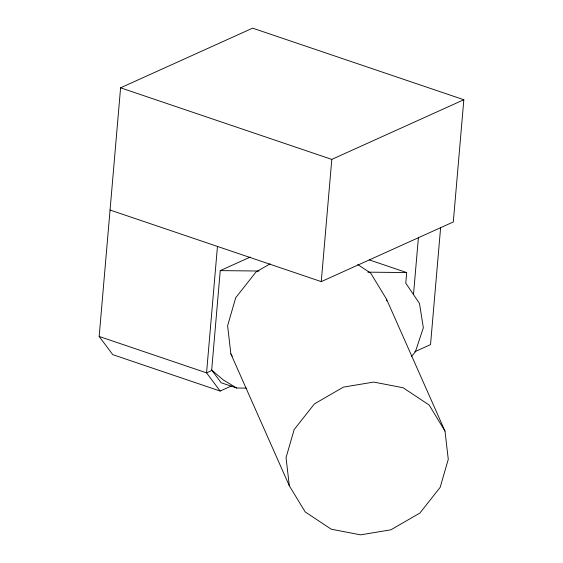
<?xml version="1.0" encoding="UTF-8"?>
<svg xmlns="http://www.w3.org/2000/svg" width="563" height="563" viewBox="0 0 563 563"><rect width="100%" height="100%" fill="white"/><g stroke="black" fill="none" stroke-linecap="round" stroke-linejoin="round"><path stroke-width="0.84" d="M231.33 386.007L220.161 391.053L112.769 354.655L99.165 336.463L120.588 87.814L252.632 28.15L463.835 99.735L453.306 221.956L321.262 281.62L110.059 210.034M217.452 246.432L206.558 372.861L220.161 391.053M246.341 388.118L236.692 388.02L221.182 382.763L211.681 370.06L220.246 270.62L250.239 257.066M321.262 281.62L331.797 159.399L463.835 99.735M369.237 259.874L406.676 272.562L405.768 283.119L419.491 303.464L423.334 327.786L415.311 351.974L411.426 356.499M413.502 294.442L418.393 237.734M440.611 227.691L430.533 344.612L414.664 351.784M270.127 263.829L256.017 271.978L235.728 297.686L227.607 325.745L230.879 353.916L289.319 485.792L305.153 511.88L331.185 529.178L360.58 534.85L390.898 529.797L419.864 513.076L440.16 487.368L448.275 459.309L445.002 431.131L386.563 299.256L370.735 273.175L357.716 264.526M212.167 370.327L206.558 372.861L99.165 336.463M220.246 270.62L259.05 271.021M367.878 272.154L406.676 272.562M120.588 87.814L331.797 159.399M236.692 388.02L223.37 380.004L211.681 370.06M445.002 431.131L429.175 405.05L403.136 387.752L373.741 382.073L343.423 387.126L314.457 403.854L294.168 429.562L286.046 457.62L289.319 485.792M230.879 353.916L232.237 356.154M386.563 299.256L386.767 300.966"/></g></svg>
